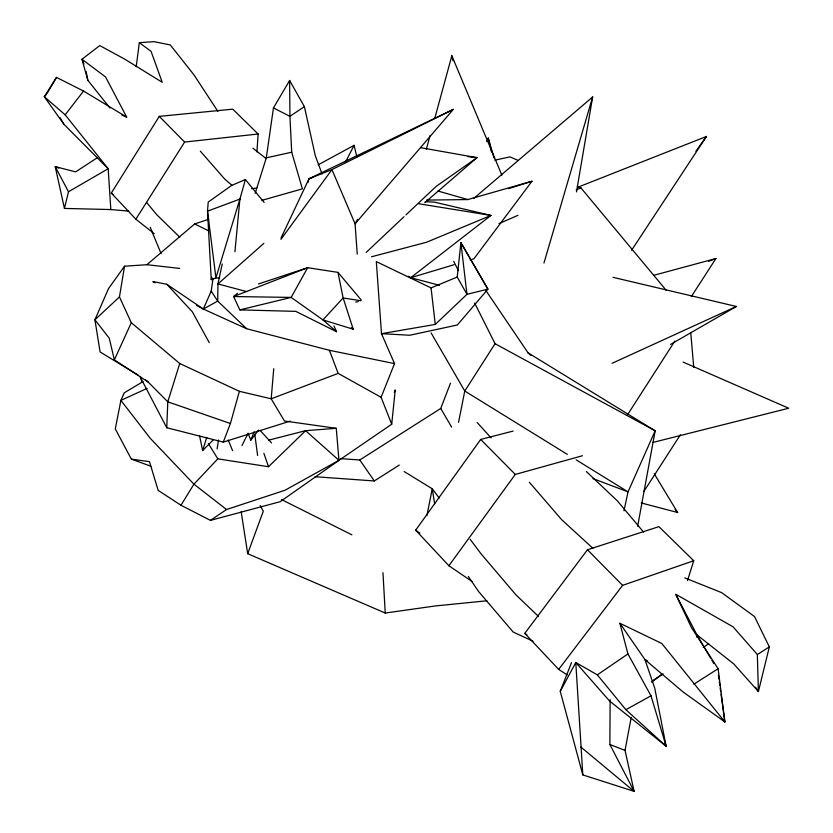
<?xml version="1.0" encoding="UTF-8"?>
<svg xmlns="http://www.w3.org/2000/svg" width="833" height="833" viewBox="0 0 833 833"><rect width="100%" height="100%" fill="white"/><g stroke="black" fill="none" stroke-linecap="round" stroke-linejoin="round"><path stroke-width="1.25" d="M571.49 662.672L560.255 691.317L582.819 774.909L634.121 791.35L609.881 744.515L610.131 699.678M290.248 421.113L223.275 442.104L166.756 427.735L167.797 401.829L179.73 363.511L131.302 322.704L119.452 296.933L124.554 266.206L146.889 264.707L179.678 268.424M256.918 151.918L258.126 134.019L232.761 109.165L159.28 116.37L111.32 193.069L135.862 219.204L154.167 233.646M273.745 368.675L271.194 398.799L284.469 421.009L336.261 428.308L338.958 460.337L280.19 501.695L210.437 520.375L180.98 505.235L158.176 490.408L149.492 461.659L131.364 459.118L115.287 428.912L120.9 400.381L124.336 392.77L143.026 381.597M234.927 251.764L239.904 199.087L245.402 179.564L264.103 202.398M289.395 83.04L289.634 80.489L304.378 106.645L315.311 155.719L322.079 173.972M210.437 520.375L226.545 509.525L285.011 490.241L338.958 460.337L391.718 424.216L395.238 389.927L394.311 392.322M457.234 277.035L460.888 242.611L487.909 289.155L457.379 324.985L409.805 335.241L381.493 333.679L376.318 261.614L431.057 287.916L457.234 277.035L466.959 294.341L487.909 289.155L460.888 242.611L466.959 294.341L435.274 324.422L381.493 333.679L394.53 363.604L381.098 397.289L391.718 424.216M136.206 66.734L139.319 42.67L153.99 41.65L170.307 44.961L194.006 74.928L217.892 111.383M394.53 363.604L329.399 350.308L246.63 328.723L203.335 309.043L211.207 291.134L213.029 278.305M255.2 193.329L266.31 157.843L273.453 107.915L289.634 80.489L289.926 116.328L291.706 152.2L302.389 188.862L261.947 200.337M217.101 448.935L218.548 440.022M576.488 191.892L592.648 96.972L473.956 198.244M637.651 526.258L655.165 430.807L528.049 352.828L485.878 290.54M632.132 789.726L634.121 791.35L625.031 750.387L631.227 717.307M426.933 515.575L432.254 488.794L404.151 471.54M458.556 422.321L464.772 391.031L495.062 343.717L474.685 303.108M623.969 510.796L628.02 491.866L655.165 430.807L495.062 343.717M222.276 263.936L217.934 283.938L217.694 301.088L246.63 328.723M219.725 278.097L215.924 277.91L211.238 279.669L211.832 277.181M128.678 211.103L110.831 209.562L64.433 208.427L68.493 191.757L55.217 166.631L75.668 171.869L97.357 157.708M684.82 577.915L721.701 592.659L754.542 616.587L769.338 646.918L758.405 691.546L733.706 663.87L696.94 634.84L676.271 595.345M307.971 182.531L308.991 178.772L453.319 109.394L355.077 223.817L357.242 254.117M426.329 149.305L430.067 135.581M434.836 118.119L451.84 55.738L501.81 175.045M223.275 442.104L230.408 423.508L239.394 391.312L179.73 363.511M543.97 263.02L592.648 96.972M199.545 435.69L202.627 450.57L206.761 437.367M687.517 580.58L693.722 560.744L658.924 526.654L587.452 549.77L524.79 633.34L558.662 669.399L567.242 674.938M486.889 600.78L435.138 605.976L385.242 613.046L247.682 553.695L263.29 511.223L260.24 505.537M340.405 458.639L359.783 459.972L440.74 408.451L450.507 383.159M248.026 433.129L250.785 440.157L254.159 431.838M486.67 141.579L488.263 138.028L494.011 157.874M230.408 423.508L167.797 401.829L148.139 382.024L114.371 359.846L131.302 322.704M281.044 237.978L308.991 178.772L331.94 169.588L453.319 109.394M241.966 445.572L247.63 434.232M345.341 162.425L354.087 145.338L356.805 156.708M560.255 691.317L575.78 662.527L597.334 674.855L625.895 709.716L666.14 746.233L654.738 688.152L644.961 659.601L619.887 623.261L661.808 643.492L724.877 721.919L718.108 668.732L691.536 627.738L675.678 594.221L733.019 626.78L757.343 654.54L758.405 691.546L755.593 687.246M357.617 219.329L355.077 223.817L331.94 169.588L280.919 239.373M47.127 93.327L56.509 77.407L83.55 91.047L126.689 117.099L105.572 76.959L81.978 59.258L99.762 45.586L124.471 58.987L162.227 82.311L151.054 51.334L139.319 42.67M180.98 505.235L193.933 484.171L217.809 458.848L268.518 466.719L305.607 430.682L336.261 428.308M56.509 77.407L44.295 96.711L63.933 124.304L108.175 168.735L110.831 209.562M135.862 219.204L184.645 142.047L258.126 134.019M627.384 414.99L674.845 341.093M643.774 491.585L680.394 434.774M691.296 296.621L715.943 258.522L653.489 275.39M631.601 250.264L706.467 136.456L578.289 187.05M124.554 266.206L108.498 288.645L94.92 319.799L100.095 351.953L138.07 375.017M695.899 151.221L706.467 136.456M472.249 581.632L448.893 565.732L415.657 530.173L480.693 439.439L513.138 431.067M448.893 565.732L515.283 474.425L582.423 455.745M426.569 200.087L467.823 199.566L531.985 181.219L473.904 258.803L470.187 259.917M558.662 669.399L622.615 585.36L693.722 560.744M68.493 191.757L108.175 168.735L65.172 114.829L83.55 91.047M250.785 440.157L258.542 430.13M46.502 94.389L44.295 96.711L65.172 114.829M202.627 450.57L213.435 439.657M366.208 252.399L404.036 216.715M405.931 214.924L436.2 186.373L476.997 157.676L420.665 147.67M119.452 296.933L94.92 319.799L109.248 338.198L114.371 359.846M263.853 243.382L217.934 283.938L246.568 291.571M424.747 202.69L476.997 157.676L467.99 156.562M146.889 264.707L194.672 223.942L208.823 219.246M237.52 293.299L233.594 296.538L239.831 309.886L295.767 311.365L336.522 331.701L333.95 325.901M651.562 682.217L661.673 674.293M597.334 674.855L627.926 653.947L619.887 623.261M304.378 106.645L289.926 116.328L273.453 107.915M652.26 681.102L663.11 673.928M703.229 647.387L708.654 643.805M315.103 476.715L374.309 480.964L399.288 465.053M693.91 684.164L718.108 668.732M757.343 654.54L769.338 646.918M670.575 344.414L736.382 306.471L612.994 277.327M625.895 709.716L651 695.784L627.926 653.947M196.598 305.388L203.335 309.043L217.694 301.088L211.207 291.134M318.133 164.851L354.087 145.338M147.181 388.365L120.9 400.381L150.232 438.293L193.933 484.171L226.545 509.525M612.109 363.292L736.382 306.471M498.998 223.598L517.991 215.31M576.144 189.934L580.893 187.862L666.285 290.394M245.402 179.564L231.741 185.374L208.208 202.086L207.511 211.176L211.238 279.669M708.675 261.333L715.943 258.522M308.991 178.772L312.635 177.377M381.098 397.289L338.177 373.382L271.194 398.799L239.394 391.312M258.417 283.97L307.658 267.705L337.959 272.37L361.22 299.963M508.578 188.674L531.985 181.219M454.089 264.727L410.742 277.691L408.639 276.244M371.476 256.793L426.579 242.236L490.96 215.424L434.357 202.117L425.319 201.69M268.695 440.147L305.607 430.682L338.958 460.337M653.072 442.396L788.705 408.232L683.091 362.074M239.831 309.886L291.165 297.412L307.658 267.705L233.594 296.538L291.165 297.412L322.944 319.903L336.522 331.701M266.31 157.843L291.706 152.2M494.792 160.186L509.994 156.875L518.261 160.488M355.785 302.056L358.294 301.619M251.67 188.695L256.814 188.019M360.793 300.755L343.134 297.943L322.944 319.903L353.234 329.222L343.134 297.943L337.959 272.37M418.541 203.721L490.96 215.424L410.742 277.691L439.449 285.313M203.335 309.043L166.808 284.282L152.856 281.585L155.094 282.804M641.254 502.965L677.645 512.514L654.259 473.8M437.939 191.007L467.823 199.566M131.364 459.118L150.783 466.188M592.961 478.59L628.02 491.866L576.176 459.847M609.881 744.515L625.031 750.387M58.81 168.058L55.217 166.631L64.433 208.427M121.91 115.089L126.689 117.099M577.342 186.321L580.893 187.862M532.995 641.233L513.17 632.039L478.454 591.368L468.333 576.457M647.283 660.704L644.961 659.601L683.32 692.161L724.877 721.919L721.045 694.181M194.672 223.942L208.604 230.835M281.492 499.561L351.89 534.817M567.356 454.391L464.772 391.031L431.109 332.929M524.79 633.34L526.935 634.756M415.657 530.173L419.894 533.12M252.94 148.222L266.175 158.593M351.276 327.661L353.234 329.222M111.32 193.069L113.33 194.662M651 695.784L666.14 746.233L609.569 701.022L575.78 662.527L582.819 774.909M580.84 747.014L634.121 791.35M145.317 379.661L148.139 382.024M231.845 185.155L224.91 179.293L200.347 151.169M528.049 352.828L530.944 355.389M477.174 422.518L491.043 437.846M592.95 548.353L561.609 519.636L529.299 482.182M586.328 471.52L617.295 500.81L643.545 532.048M538.399 616.316L516.012 594.949L480.943 553.695L470.124 539.274M179.72 237.166L156.625 214.57L146.681 202.544M480.693 439.439L515.283 474.425M159.28 116.37L184.645 142.047M587.452 549.77L622.615 585.36M166.808 284.282L192.35 311.823L209.26 342.675M260.24 430.536L271.548 442.958M675.084 509.598L677.645 512.514M83.904 63.974L81.978 59.258L87.829 80.26L109.977 108.071M439.21 498.072L432.254 488.794L434.649 503.809M723.336 719.837L724.877 721.919M359.783 459.972L374.309 480.964M208.333 443.489L217.809 458.848M664.807 744.004L666.14 746.233M710.58 658.06L696.94 634.84L696.95 637.391M711.882 660.277L713.829 663.589M440.74 408.451L451.663 427.162M60.059 117.651L63.933 124.304M139.913 376.433L166.756 427.735M453.714 261.333L458.379 270.61M228.159 440.022L232.615 450.674M150.221 227.263L161.092 253.628M329.399 350.308L338.177 373.382M263.874 453.319L268.518 466.719M488.263 138.028L491.47 151.825M451.84 55.738L453.006 60.788M140.642 376.849L141.745 381.795M86.091 71.336L87.829 80.26M241.174 511.681L247.682 553.695M718.431 675.271L718.952 679.051M719.295 681.571L719.816 685.351M720.17 687.881L720.691 691.661M254.783 434.191L257.616 455.536M431.057 287.916L435.274 324.422M690.724 332.45L693.733 367.28M382.961 572.667L385.242 613.046M239.904 199.087L215.924 277.91L207.511 211.176L239.904 199.087"/></g></svg>
